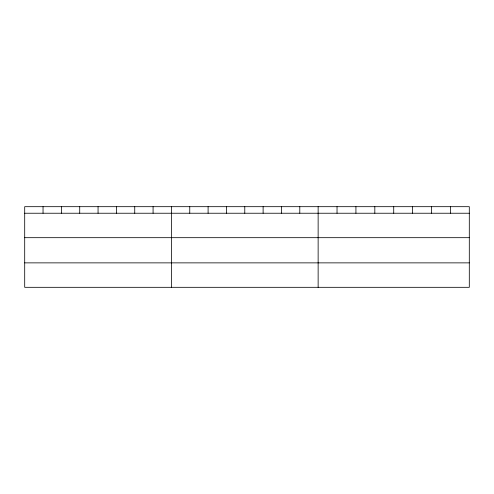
<?xml version="1.0" encoding="UTF-8"?>
<svg xmlns="http://www.w3.org/2000/svg" width="494" height="494" viewBox="0 0 494 494"><rect width="100%" height="100%" fill="white"/><g stroke="black" fill="none" stroke-linecap="round" stroke-linejoin="round"><path stroke-width="0.74" d="M469.3 237.682L469.3 206.683L24.7 206.683L24.7 287.317L469.3 287.317L469.3 237.682L24.7 237.682M24.7 213.235L469.3 213.235M24.7 262.87L469.3 262.87M450.405 206.683L450.405 213.235M431.509 206.683L431.509 213.235M412.614 206.683L412.614 213.235M393.718 206.683L393.718 213.235M374.823 206.683L374.823 213.235M355.927 206.683L355.927 213.235M337.031 206.683L337.031 213.235M318.136 206.683L318.136 287.317M299.796 206.683L299.796 213.235M281.457 206.683L281.457 213.235M263.117 206.683L263.117 213.235M244.777 206.683L244.777 213.235M226.437 206.683L226.437 213.235M208.098 206.683L208.098 213.235M189.758 206.683L189.758 213.235M171.418 206.683L171.418 287.317M153.078 206.683L153.078 213.235M134.739 206.683L134.739 213.235M116.399 206.683L116.399 213.235M98.059 206.683L98.059 213.235M79.719 206.683L79.719 213.235M61.38 206.683L61.38 213.235M43.04 206.683L43.04 213.235"/></g></svg>
